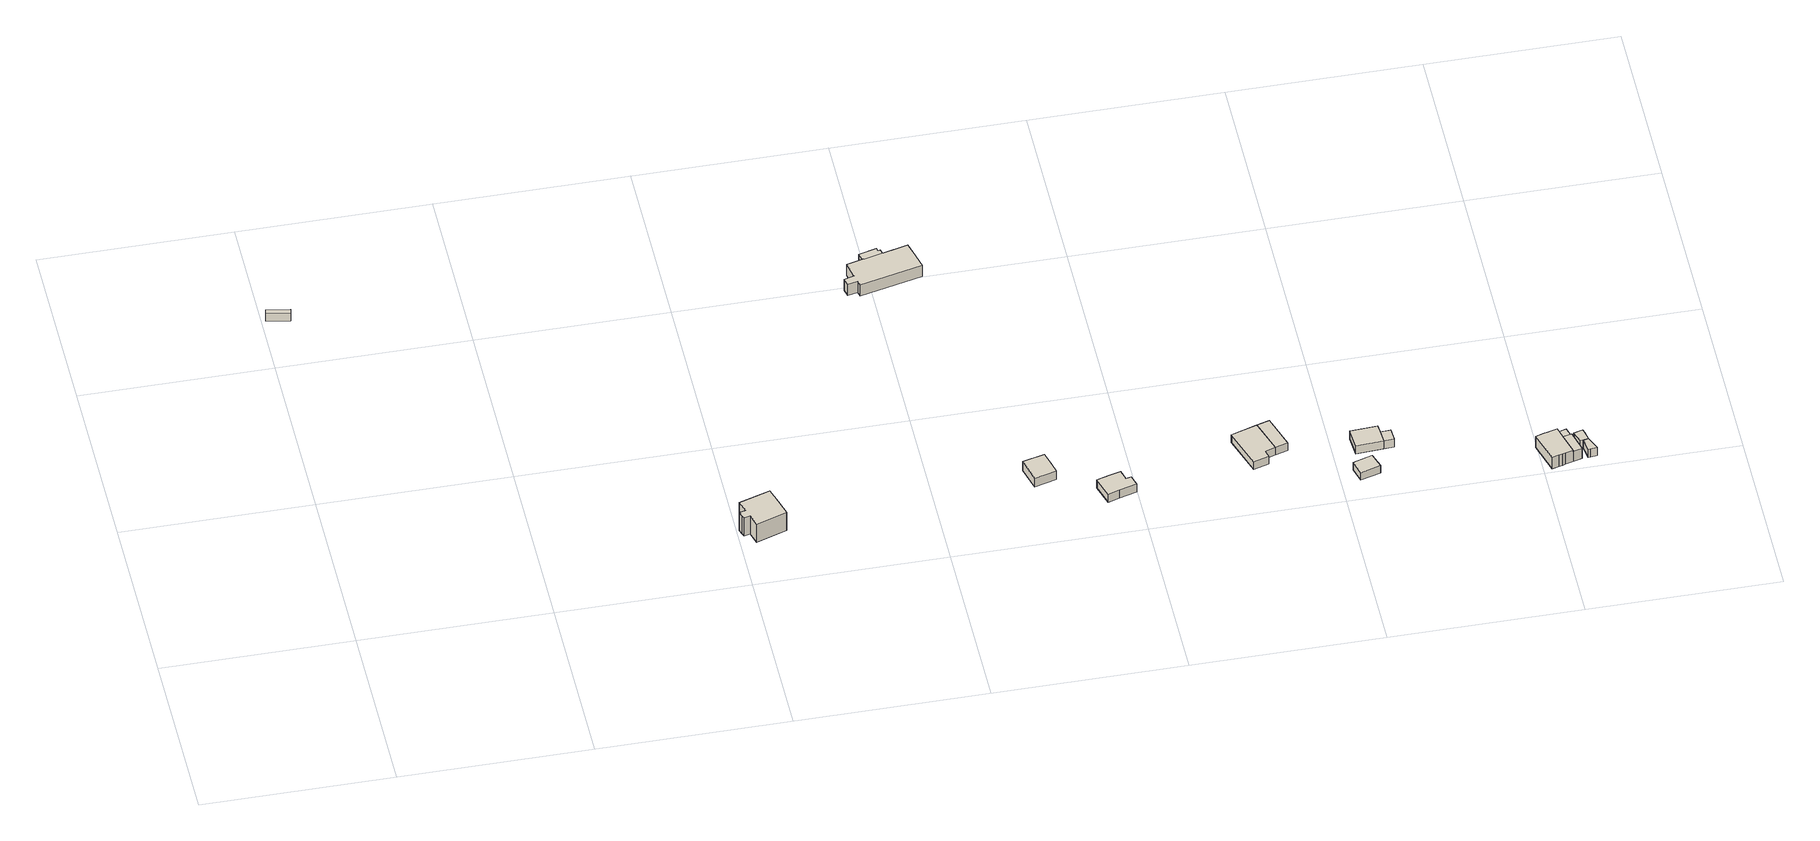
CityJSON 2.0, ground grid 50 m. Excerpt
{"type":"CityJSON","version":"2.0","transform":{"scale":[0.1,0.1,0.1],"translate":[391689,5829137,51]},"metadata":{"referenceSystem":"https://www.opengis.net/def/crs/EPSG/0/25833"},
"CityObjects":{
"building1":{"type":"Building","attributes":{"Gemeindeschluessel":"11000003","BezugspunktDach":"2200","function":"51009_1610","measuredHeight":2.85,"storeysAboveGround":0},"address":[{"country":"Germany","locality":"Berlin"}],"geometry":[{"type":"Solid","lod":"1","boundaries":[[[[0,1,2,3]],[[4,5,6,7]],[[4,7,3,2]],[[5,4,2,1]],[[6,5,1,0]],[[7,6,0,3]]]]}]},
"building2":{"type":"Building","attributes":{"Gemeindeschluessel":"11000003","BezugspunktDach":"2200","function":"31001_1010","measuredHeight":8.2,"storeysAboveGround":1},"address":[{"country":"Germany","locality":"Berlin","thoroughfareNumber":"189","thoroughfareName":"Dietzgenstraße"}],"geometry":[{"type":"Solid","lod":"1","boundaries":[[[[8,9,10,11,12,13,14,15,16,17]],[[18,19,20,21,22,23,24,25,26,27]],[[18,27,17,16]],[[19,18,16,15]],[[20,19,15,14]],[[21,20,14,13]],[[22,21,13,12]],[[23,22,12,11]],[[24,23,11,10]],[[25,24,10,9]],[[26,25,9,8]],[[27,26,8,17]]]]}]},
"building3":{"type":"Building","attributes":{"Gemeindeschluessel":"11000003","function":"31001_1010"},"address":[{"country":"Germany","locality":"Berlin","thoroughfareNumber":"194","thoroughfareName":"Dietzgenstraße"}],"children":["building3-1","building3-2"]},
"building3-1":{"type":"BuildingPart","attributes":{"BezugspunktDach":"2200","measuredHeight":4.32,"storeysAboveGround":1},"parents":["building3"],"geometry":[{"type":"Solid","lod":"1","boundaries":[[[[28,29,30,31,32,33,34,35,36,37,38,39,40,41]],[[42,43,44,45,46,47,48,49,50,51,52,53,54,55]],[[42,55,41,40]],[[43,42,40,39]],[[44,43,39,38]],[[45,44,38,37]],[[46,45,37,36]],[[47,46,36,35],[47,56,57,46]],[[48,47,35,34]],[[49,48,34,33]],[[50,49,33,32]],[[51,50,32,31]],[[52,51,31,30]],[[53,52,30,29]],[[54,53,29,28]],[[55,54,28,41]],[[56,47,46,57]]]]}]},
"building3-2":{"type":"BuildingPart","attributes":{"BezugspunktDach":"2200","measuredHeight":3.24,"storeysAboveGround":1},"parents":["building3"],"geometry":[{"type":"Solid","lod":"1","boundaries":[[[[58,57,56,59,60,61,62]],[[63,64,65,47,46,45,66]],[[63,66,62,61]],[[64,63,61,60]],[[65,64,60,59]],[[47,65,59,56]],[[45,46,57,58]],[[66,45,58,62]],[[47,56,57,46]]]]}]},
"building4":{"type":"Building","attributes":{"Gemeindeschluessel":"11000003","BezugspunktDach":"2200","function":"31001_1312","measuredHeight":3.97,"storeysAboveGround":1},"address":[{"country":"Germany","locality":"Berlin","thoroughfareNumber":"10","thoroughfareName":"Lehmweg"}],"geometry":[{"type":"Solid","lod":"1","boundaries":[[[[67,68,69,70,71]],[[72,73,74,75,76]],[[72,76,71,70]],[[73,72,70,69]],[[74,73,69,68]],[[75,74,68,67]],[[76,75,67,71]]]]}]},
"building5":{"type":"Building","attributes":{"Gemeindeschluessel":"11000003","BezugspunktDach":"2200","function":"31001_1312","measuredHeight":3.21,"storeysAboveGround":1},"address":[{"country":"Germany","locality":"Berlin","thoroughfareNumber":"12","thoroughfareName":"Lehmweg"}],"geometry":[{"type":"Solid","lod":"1","boundaries":[[[[77,78,79,80,81,82,83,84]],[[85,86,87,88,89,90,91,92]],[[85,92,84,83]],[[86,85,83,82]],[[87,86,82,81]],[[88,87,81,80]],[[89,88,80,79]],[[90,89,79,78]],[[91,90,78,77]],[[92,91,77,84]]]]}]},
"building6":{"type":"Building","attributes":{"Gemeindeschluessel":"11000003","BezugspunktDach":"2200","function":"31001_1312","measuredHeight":2.69,"storeysAboveGround":1},"address":[{"country":"Germany","locality":"Berlin","thoroughfareNumber":"1","thoroughfareName":"Tonweg"}],"geometry":[{"type":"Solid","lod":"1","boundaries":[[[[93,94,95,96,97,98]],[[99,100,101,102,103,104]],[[99,104,98,97]],[[100,99,97,96]],[[101,100,96,95]],[[102,101,95,94]],[[103,102,94,93]],[[104,103,93,98]]]]}]},
"building7":{"type":"Building","attributes":{"Gemeindeschluessel":"11000003","BezugspunktDach":"2200","function":"31001_2463","measuredHeight":2.62,"storeysAboveGround":1},"address":[{"country":"Germany","locality":"Berlin","thoroughfareNumber":"1 (1)","thoroughfareName":"Tonweg"}],"geometry":[{"type":"Solid","lod":"1","boundaries":[[[[96,105,106,97]],[[107,108,100,99]],[[107,99,97,106]],[[108,107,106,105]],[[100,108,105,96]],[[99,100,96,97]]]]}]},
"building8":{"type":"Building","attributes":{"Gemeindeschluessel":"11000003","BezugspunktDach":"2200","function":"31001_2000","measuredHeight":2.54,"storeysAboveGround":1},"address":[{"country":"Germany","locality":"Berlin","thoroughfareNumber":"16 (1)","thoroughfareName":"Lehmweg"}],"geometry":[{"type":"Solid","lod":"1","boundaries":[[[[109,110,111,112]],[[113,114,115,116]],[[113,116,112,111]],[[114,113,111,110]],[[115,114,110,109]],[[116,115,109,112]]]]}]},
"building9":{"type":"Building","attributes":{"Gemeindeschluessel":"11000003","BezugspunktDach":"2200","function":"31001_1312","measuredHeight":2.78,"storeysAboveGround":1},"address":[{"country":"Germany","locality":"Berlin","thoroughfareNumber":"16","thoroughfareName":"Lehmweg"}],"geometry":[{"type":"Solid","lod":"1","boundaries":[[[[117,118,119,120,121]],[[122,123,124,125,126]],[[122,126,121,120]],[[123,122,120,119]],[[124,123,119,118]],[[125,124,118,117]],[[126,125,117,121]]]]}]},
"building10":{"type":"Building","attributes":{"Gemeindeschluessel":"11000003","BezugspunktDach":"2200","function":"51009_1610","measuredHeight":2.77,"storeysAboveGround":0},"address":[{"country":"Germany","locality":"Berlin"}],"geometry":[{"type":"Solid","lod":"1","boundaries":[[[[118,127,128,119]],[[129,130,124,123]],[[129,123,119,128]],[[130,129,128,127]],[[124,130,127,118]],[[123,124,118,119]]]]}]},
"building11":{"type":"Building","attributes":{"Gemeindeschluessel":"11000003","function":"31001_1010"},"address":[{"country":"Germany","locality":"Berlin","thoroughfareNumber":"1","thoroughfareName":"Schiefertonweg"}],"children":["building11-1","building11-2"]},
"building11-1":{"type":"BuildingPart","attributes":{"BezugspunktDach":"2200","measuredHeight":4.17,"storeysAboveGround":1},"parents":["building11"],"geometry":[{"type":"MultiSurface","lod":"1","boundaries":[[[131,132,133,134,135,136,137,138,139,140]],[[141,142,143,144,145,146,147,148,149,150]],[[141,150,140,139]],[[142,141,139,138]],[[143,142,138,137]],[[144,143,137,136]],[[151,152,136,135]],[[146,145,135,134]],[[147,146,134,133]],[[148,147,133,132]],[[149,148,132,131]],[[150,149,131,140]],[[145,144,152,151]]]}]},
"building11-2":{"type":"BuildingPart","attributes":{"BezugspunktDach":"2200","measuredHeight":3.4,"storeysAboveGround":1},"parents":["building11"],"geometry":[{"type":"Solid","lod":"1","boundaries":[[[[151,153,154,152]],[[155,156,145,144]],[[155,144,152,154]],[[156,155,154,153]],[[145,156,153,151]],[[144,145,151,152]]]]}]},
"building12":{"type":"Building","attributes":{"Gemeindeschluessel":"11000003","BezugspunktDach":"2200","function":"51009_1610","measuredHeight":2.52,"storeysAboveGround":0},"address":[{"country":"Germany","locality":"Berlin"}],"geometry":[{"type":"Solid","lod":"1","boundaries":[[[[157,158,159,160]],[[161,162,163,164]],[[161,164,160,159]],[[162,161,159,158]],[[163,162,158,157]],[[164,163,157,160]]]]}]},
"building13":{"type":"Building","attributes":{"Gemeindeschluessel":"11000003","BezugspunktDach":"2200","function":"31001_2000","measuredHeight":2.65,"storeysAboveGround":1},"address":[{"country":"Germany","locality":"Berlin","thoroughfareNumber":"1 (2)","thoroughfareName":"Schiefertonweg"}],"geometry":[{"type":"Solid","lod":"1","boundaries":[[[[165,166,167,168,169,170]],[[171,172,173,174,175,176]],[[171,176,170,169]],[[172,171,169,168]],[[173,172,168,167]],[[174,173,167,166]],[[175,174,166,165]],[[176,175,165,170]]]]}]},
"building14":{"type":"Building","attributes":{"Gemeindeschluessel":"11000003","BezugspunktDach":"2200","function":"31001_2000","measuredHeight":2.69,"storeysAboveGround":1},"address":[{"country":"Germany","locality":"Berlin","thoroughfareNumber":"1 (3)","thoroughfareName":"Schiefertonweg"}],"geometry":[{"type":"Solid","lod":"1","boundaries":[[[[177,178,179,167,166]],[[173,180,181,182,174]],[[173,174,166,167]],[[180,173,167,179]],[[181,180,179,178]],[[182,181,178,177]],[[174,182,177,166]]]]}]}
},
"vertices":[
[70,1149,42],[72,1160,42],[12,1171,42],[10,1161,42],[12,1171,14],[72,1160,14],[70,1149,14],[10,1161,14],
[1012,185,66],[1015,176,66],[1031,180,66],[1041,148,66],[1122,175,66],[1110,217,66],[1097,259,66],[1015,233,66],[1024,202,66],[1007,198,66],[1024,202,5],[1015,233,5],[1097,259,5],[1110,217,5],[1122,175,5],[1041,148,5],[1031,180,5],[1015,176,5],[1012,185,5],[1007,198,5],
[1438,962,52],[1464,968,52],[1467,954,52],[1632,992,52],[1622,1031,52],[1611,1071,52],[1546,1055,52],[1546,1056,52],[1494,1043,52],[1494,1044,52],[1449,1033,52],[1458,993,52],[1459,989,52],[1433,982,52],[1459,989,14],[1458,993,14],[1449,1033,14],[1494,1044,14],[1494,1043,14],[1546,1056,14],[1546,1055,14],[1611,1071,14],[1622,1031,14],[1632,992,14],[1467,954,14],[1464,968,14],[1438,962,14],[1433,982,14],[1546,1056,47],[1494,1043,47],
[1494,1044,47],[1542,1072,47],[1536,1071,47],[1534,1080,47],[1487,1068,47],[1534,1080,14],[1536,1071,14],[1542,1072,14],[1487,1068,14],
[1752,196,43],[1810,212,43],[1802,243,43],[1793,275,43],[1735,261,43],[1793,275,13],[1802,243,13],[1810,212,13],[1752,196,13],[1735,261,13],
[1920,107,39],[1951,116,39],[1996,129,39],[1988,157,39],[1974,154,39],[1966,181,39],[1935,173,39],[1903,164,39],[1935,173,12],[1966,181,12],[1974,154,12],[1988,157,12],[1996,129,12],[1951,116,12],[1920,107,12],[1903,164,12],
[2295,147,41],[2336,159,41],[2331,179,41],[2358,187,41],[2329,275,41],[2261,254,41],[2329,275,15],[2358,187,15],[2331,179,15],[2336,159,15],[2295,147,15],[2261,254,15],
[2391,197,41],[2363,285,41],[2363,285,15],[2391,197,15],
[2547,58,39],[2600,73,39],[2587,114,39],[2536,98,39],[2587,114,14],[2600,73,14],[2547,58,14],[2536,98,14],
[2554,152,42],[2625,156,42],[2623,189,42],[2621,211,42],[2550,207,42],[2621,211,15],[2623,189,15],[2625,156,15],[2554,152,15],[2550,207,15],
[2652,157,42],[2650,190,42],[2650,190,15],[2652,157,15],
[3019,4,51],[3038,9,51],[3047,11,51],[3055,14,51],[3075,19,51],[3059,76,51],[3052,103,51],[3032,97,51],[3015,93,51],[2995,87,51],[3015,93,13],[3032,97,13],[3052,103,13],[3059,76,13],[3075,19,13],[3055,14,13],[3047,11,13],[3038,9,13],[3019,4,13],[2995,87,13],[3075,19,47],[3059,76,47],
[3099,26,47],[3084,82,47],[3084,82,13],[3099,26,13],
[3059,76,39],[3084,82,39],[3076,110,39],[3052,103,39],[3076,110,14],[3084,82,14],[3059,76,14],[3052,103,14],
[3102,61,40],[3109,62,40],[3123,65,40],[3118,87,40],[3115,98,40],[3092,91,40],[3115,98,13],[3118,87,13],[3123,65,13],[3109,62,13],[3102,61,13],[3092,91,13],
[3115,26,40],[3121,27,40],[3138,28,40],[3138,28,13],[3121,27,13],[3115,26,13]
]}
